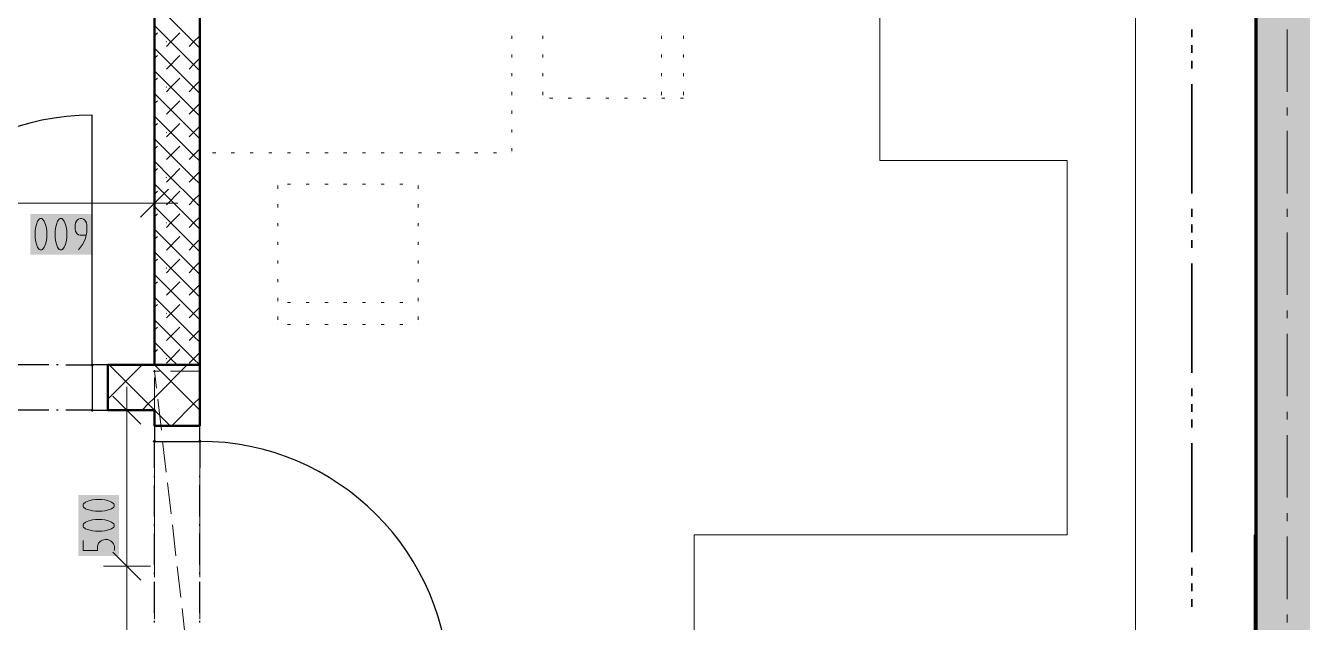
# Model space of a CAD drawing. Header units: millimetres. Extents: x 0 to 594, y 0 to 420.
# Drawn here: x 309.42 to 351.37, y 272.45 to 292.05 of the extents above; entities that cross this region are included whole.
import ezdxf

# ---------------------------------------------------------------- set-up
doc = ezdxf.new("R2010")
doc.units = ezdxf.units.MM
doc.header["$LTSCALE"] = 8
for name, color, linetype in [('PDF_Dvere', 7, 'Continuous'), ('PDF_Koty delkove', 7, 'Continuous'), ('PDF_Kuchyne', 7, 'Continuous'), ('PDF_Nabytek', 7, 'Continuous'), ('PDF_Osy hlavni', 7, 'Continuous'), ('PDF_Pozarni useky', 7, 'Continuous'), ('PDF_Preklady', 7, 'Continuous'), ('PDF_Pricky zdene', 7, 'Continuous'), ('PDF_Steny obvodove nosne', 7, 'Continuous')]:
    doc.layers.add(name, color=color, linetype=linetype)

msp = doc.modelspace()

# ---------------------------------------------------------------- linework, layer by layer
at = {"layer": 'PDF_Dvere', "lineweight": 25}
for points in [[(310.745, 280.907), (311.605, 280.907), (311.605, 289.107, 0.414213), (303.405, 280.907), (303.826, 280.907)], [(315.141, 270.603), (315.141, 270.196), (323.341, 270.196, 0.414213), (315.141, 278.396), (315.141, 277.522)]]:
    msp.add_lwpolyline(points, format="xyb", dxfattribs=at)
for points in [[(310.181, 280.907), (309.156, 280.907)], [(310.489, 280.907), (310.437, 280.907)], [(310.181, 279.421), (309.156, 279.421)], [(310.489, 279.421), (310.437, 279.421)], [(311.605, 279.421), (310.745, 279.421)], [(313.655, 277.522), (313.655, 278.396)], [(313.655, 277.215), (313.655, 277.266)], [(313.655, 275.933), (313.655, 276.958)], [(315.141, 277.215), (315.141, 277.266)], [(315.141, 275.933), (315.141, 276.958)], [(313.655, 275.626), (313.655, 275.677)], [(315.141, 275.626), (315.141, 275.677)], [(313.655, 274.345), (313.655, 275.37)], [(315.141, 274.345), (315.141, 275.37)], [(313.655, 274.037), (313.655, 274.088)], [(315.141, 274.037), (315.141, 274.088)], [(313.655, 272.756), (313.655, 273.781)], [(315.141, 272.756), (315.141, 273.781)], [(313.655, 272.448), (313.655, 272.5)], [(315.141, 272.448), (315.141, 272.5)]]:
    msp.add_lwpolyline(points, dxfattribs=at)
for points in [[(311.605, 279.421), (312.118, 279.421), (312.118, 280.907), (311.605, 280.907)], [(313.655, 278.908), (313.655, 278.396), (315.141, 278.396), (315.141, 278.908)]]:
    msp.add_lwpolyline(points, close=True, dxfattribs=at)
at = {"layer": 'PDF_Dvere', "lineweight": 25, "transparency": 33554559}
for points in [[(311.669, 280.907), (311.605, 280.843), (311.605, 280.971), (311.541, 280.907)], [(311.669, 279.421), (311.605, 279.357), (311.605, 279.485), (311.541, 279.421)], [(313.655, 278.332), (313.591, 278.396), (313.719, 278.396), (313.655, 278.46)], [(315.141, 278.332), (315.077, 278.396), (315.206, 278.396), (315.141, 278.46)]]:
    msp.add_solid(points, dxfattribs=at)
at = {"layer": 'PDF_Koty delkove', "lineweight": 18}
for points in [[(345.88, 243.7), (345.88, 244.028), (345.88, 246.313), (345.88, 254.821), (345.88, 256.41), (345.88, 266.147), (345.88, 267.685), (345.88, 269.171), (345.88, 330.055), (345.88, 333.95)], [(313.655, 286.993), (313.655, 286.224), (313.655, 285.455)], [(314.116, 286.685), (313.194, 285.763)], [(313.655, 286.224), (310.327, 286.224), (307.505, 286.224), (297.409, 286.224), (287.364, 286.224), (285.212, 286.224), (275.167, 286.224), (265.07, 286.224), (258.921, 286.224)], [(313.655, 286.224), (314.424, 286.224)], [(310.402, 284.994), (310.429, 284.874), (310.47, 284.772), (310.525, 284.703), (310.553, 284.686), (310.607, 284.686), (310.635, 284.703), (310.689, 284.772), (310.73, 284.874), (310.758, 284.994), (310.772, 285.095), (310.772, 285.3), (310.758, 285.403), (310.73, 285.523), (310.689, 285.625), (310.635, 285.694), (310.607, 285.711), (310.553, 285.711), (310.525, 285.694), (310.47, 285.625), (310.429, 285.523), (310.402, 285.403), (310.388, 285.3)], [(311.401, 285.164), (311.21, 285.164), (311.155, 285.182), (311.114, 285.215), (311.086, 285.25), (311.059, 285.3), (311.045, 285.369), (311.045, 285.505), (311.059, 285.574), (311.086, 285.625), (311.114, 285.659), (311.155, 285.694), (311.21, 285.711), (311.264, 285.711), (311.319, 285.694), (311.36, 285.659), (311.387, 285.625), (311.415, 285.574), (311.429, 285.505), (311.429, 285.267), (311.374, 285.028), (311.292, 284.857), (311.155, 284.686)], [(310.388, 285.3), (310.388, 285.095), (310.402, 284.994)], [(313.209, 278.959), (312.287, 279.882)], [(312.748, 279.421), (312.748, 280.189)], [(313.517, 279.421), (312.748, 279.421), (311.979, 279.421)], [(312.748, 249.03), (312.748, 261.022), (312.748, 274.296), (312.748, 279.421)], [(311.919, 276.485), (311.714, 276.485), (311.613, 276.471), (311.493, 276.444), (311.39, 276.403), (311.322, 276.348), (311.305, 276.321), (311.305, 276.266), (311.322, 276.238), (311.39, 276.184), (311.493, 276.143), (311.613, 276.115), (311.714, 276.101), (311.919, 276.101), (312.022, 276.115), (312.142, 276.143), (312.244, 276.184), (312.313, 276.238)], [(312.313, 276.238), (312.33, 276.266), (312.33, 276.321), (312.313, 276.348), (312.244, 276.403), (312.142, 276.444), (312.022, 276.471), (311.919, 276.485)], [(313.209, 273.834), (312.287, 274.757)], [(313.517, 274.296), (312.748, 274.296), (311.979, 274.296)]]:
    msp.add_lwpolyline(points, dxfattribs=at)
for points in [[(309.731, 285.3), (309.731, 285.095), (309.745, 284.994), (309.772, 284.874), (309.813, 284.772), (309.868, 284.703), (309.896, 284.686), (309.95, 284.686), (309.978, 284.703), (310.032, 284.772), (310.073, 284.874), (310.101, 284.994), (310.115, 285.095), (310.115, 285.3), (310.101, 285.403), (310.073, 285.523), (310.032, 285.625), (309.978, 285.694), (309.95, 285.711), (309.896, 285.711), (309.868, 285.694), (309.813, 285.625), (309.772, 285.523), (309.745, 285.403)], [(311.919, 275.828), (311.714, 275.828), (311.613, 275.814), (311.493, 275.787), (311.39, 275.746), (311.322, 275.691), (311.305, 275.663), (311.305, 275.609), (311.322, 275.581), (311.39, 275.527), (311.493, 275.486), (311.613, 275.458), (311.714, 275.444), (311.919, 275.444), (312.022, 275.458), (312.142, 275.486), (312.244, 275.527), (312.313, 275.581), (312.33, 275.609), (312.33, 275.663), (312.313, 275.691), (312.244, 275.746), (312.142, 275.787), (312.022, 275.814)]]:
    msp.add_lwpolyline(points, close=True, dxfattribs=at)
msp.add_lwpolyline([(311.305, 275.144), (311.305, 274.815), (311.783, 274.815), (311.783, 274.952), (311.818, 275.048), (311.869, 275.103, -0.753191), (312.33, 274.815)], format="xyb", dxfattribs=at)
at = {"layer": 'PDF_Koty delkove', "color": 7, "lineweight": 18, "true_color": 0xffffff, "transparency": 33554559}
for points in [[(311.583, 285.865), (309.578, 285.865), (311.583, 284.533), (309.578, 284.533)], [(312.484, 274.633), (312.484, 276.638), (311.152, 274.633), (311.152, 276.638)]]:
    msp.add_solid(points, dxfattribs=at)
at = {"layer": 'PDF_Kuchyne', "lineweight": 13}
msp.add_lwpolyline([(349.786, 293.771), (337.486, 293.771), (337.486, 287.621), (343.636, 287.621), (343.636, 275.321), (331.388, 275.321), (331.388, 269.171), (349.786, 269.171), (349.786, 275.321)], dxfattribs=at)
at = {"layer": 'PDF_Nabytek', "lineweight": 13}
for points in [[(315.141, 291.616), (315.141, 291.718)], [(325.391, 291.616), (325.391, 291.718)], [(326.416, 291.616), (326.416, 291.718)], [(330.311, 291.616), (330.311, 291.718)], [(331.029, 291.616), (331.029, 291.718)], [(315.141, 291.001), (315.141, 291.103)], [(325.391, 291.001), (325.391, 291.103)], [(326.416, 291.001), (326.416, 291.103)], [(330.311, 291.001), (330.311, 291.103)], [(331.029, 291.001), (331.029, 291.103)], [(315.141, 290.386), (315.141, 290.488)], [(325.391, 290.386), (325.391, 290.488)], [(326.416, 290.386), (326.416, 290.488)], [(330.311, 290.386), (330.311, 290.488)], [(331.029, 290.386), (331.029, 290.488)], [(315.141, 289.771), (315.141, 289.873)], [(325.391, 289.771), (325.391, 289.873)], [(326.416, 289.771), (326.416, 289.873)], [(326.416, 289.668), (326.416, 289.668)], [(326.416, 289.668), (326.416, 289.668)], [(326.735, 289.668), (326.632, 289.668)], [(327.35, 289.668), (327.247, 289.668)], [(327.965, 289.668), (327.862, 289.668)], [(328.58, 289.668), (328.477, 289.668)], [(329.195, 289.668), (329.092, 289.668)], [(329.81, 289.668), (329.707, 289.668)], [(330.311, 289.771), (330.311, 289.873)], [(330.311, 289.668), (330.311, 289.668)], [(330.425, 289.668), (330.322, 289.668)], [(331.029, 289.668), (330.937, 289.668)], [(331.029, 289.771), (331.029, 289.873)], [(331.029, 289.668), (331.029, 289.668)], [(331.029, 289.668), (331.029, 289.668)], [(315.141, 289.156), (315.141, 289.258)], [(325.391, 289.156), (325.391, 289.258)], [(315.141, 288.541), (315.141, 288.643)], [(325.391, 288.541), (325.391, 288.643)], [(315.141, 287.926), (315.141, 288.028)], [(315.141, 287.874), (315.141, 287.874)], [(315.141, 287.874), (315.141, 287.874)], [(315.665, 287.874), (315.562, 287.874)], [(316.28, 287.874), (316.177, 287.874)], [(316.895, 287.874), (316.792, 287.874)], [(317.51, 287.874), (317.407, 287.874)], [(318.125, 287.874), (318.022, 287.874)], [(318.74, 287.874), (318.637, 287.874)], [(319.355, 287.874), (319.252, 287.874)], [(319.97, 287.874), (319.867, 287.874)], [(320.585, 287.874), (320.482, 287.874)], [(321.2, 287.874), (321.097, 287.874)], [(321.815, 287.874), (321.712, 287.874)], [(322.43, 287.874), (322.327, 287.874)], [(323.045, 287.874), (322.942, 287.874)], [(323.66, 287.874), (323.557, 287.874)], [(324.275, 287.874), (324.172, 287.874)], [(324.89, 287.874), (324.787, 287.874)], [(325.391, 287.926), (325.391, 288.028)], [(325.391, 287.874), (325.391, 287.874)], [(325.391, 287.874), (325.391, 287.874)], [(317.708, 286.849), (317.708, 286.849)], [(317.708, 286.849), (317.708, 286.849)], [(317.708, 286.696), (317.708, 286.798)], [(318.125, 286.849), (318.022, 286.849)], [(318.74, 286.849), (318.637, 286.849)], [(319.355, 286.849), (319.252, 286.849)], [(319.97, 286.849), (319.867, 286.849)], [(320.585, 286.849), (320.482, 286.849)], [(321.2, 286.849), (321.097, 286.849)], [(321.815, 286.849), (321.712, 286.849)], [(322.321, 286.849), (322.321, 286.849)], [(322.321, 286.849), (322.321, 286.849)], [(322.321, 286.696), (322.321, 286.798)], [(317.708, 286.081), (317.708, 286.183)], [(322.321, 286.081), (322.321, 286.183)], [(317.708, 285.466), (317.708, 285.568)], [(322.321, 285.466), (322.321, 285.568)], [(317.708, 284.851), (317.708, 284.953)], [(322.321, 284.851), (322.321, 284.953)], [(317.708, 284.236), (317.708, 284.338)], [(322.321, 284.236), (322.321, 284.338)], [(317.708, 283.621), (317.708, 283.723)], [(322.321, 283.621), (322.321, 283.723)], [(317.708, 283.006), (317.708, 283.108)], [(317.708, 282.954), (317.708, 282.954)], [(318.125, 282.954), (318.022, 282.954)], [(318.74, 282.954), (318.637, 282.954)], [(319.355, 282.954), (319.252, 282.954)], [(319.97, 282.954), (319.867, 282.954)], [(320.585, 282.954), (320.482, 282.954)], [(321.2, 282.954), (321.097, 282.954)], [(321.815, 282.954), (321.712, 282.954)], [(322.321, 283.006), (322.321, 283.108)], [(322.321, 282.954), (322.321, 282.954)], [(317.708, 282.391), (317.708, 282.493)], [(322.321, 282.391), (322.321, 282.493)], [(317.708, 282.237), (317.708, 282.237)], [(317.708, 282.237), (317.708, 282.237)], [(318.125, 282.237), (318.022, 282.237)], [(318.74, 282.237), (318.637, 282.237)], [(319.355, 282.237), (319.252, 282.237)], [(319.97, 282.237), (319.867, 282.237)], [(320.585, 282.237), (320.482, 282.237)], [(321.2, 282.237), (321.097, 282.237)], [(321.815, 282.237), (321.712, 282.237)], [(322.321, 282.237), (322.321, 282.237)], [(322.321, 282.237), (322.321, 282.237)]]:
    msp.add_lwpolyline(points, dxfattribs=at)
at = {"layer": 'PDF_Osy hlavni', "lineweight": 18}
for points in [[(350.862, 289.873), (350.862, 291.923)], [(350.862, 289.104), (350.862, 289.361)], [(350.862, 286.542), (350.862, 288.592)], [(350.862, 285.773), (350.862, 286.029)], [(350.862, 283.211), (350.862, 285.261)], [(350.862, 282.442), (350.862, 282.698)], [(350.862, 279.88), (350.862, 281.929)], [(350.862, 279.111), (350.862, 279.367)], [(350.862, 276.548), (350.862, 278.598)], [(350.862, 275.78), (350.862, 276.036)], [(350.862, 273.217), (350.862, 275.267)], [(350.862, 272.448), (350.862, 272.705)]]:
    msp.add_lwpolyline(points, dxfattribs=at)
at = {"layer": 'PDF_Pozarni useky', "lineweight": 35}
for points in [[(347.736, 291.667), (347.736, 291.923)], [(347.736, 291.154), (347.736, 291.411)], [(347.736, 290.642), (347.736, 290.898)], [(347.736, 286.542), (347.736, 290.129)], [(347.736, 285.773), (347.736, 286.029)], [(347.736, 285.261), (347.736, 285.517)], [(347.736, 284.748), (347.736, 285.004)], [(347.736, 280.648), (347.736, 284.236)], [(347.736, 279.88), (347.736, 280.136)], [(347.736, 279.367), (347.736, 279.623)], [(347.736, 278.855), (347.736, 279.111)], [(347.736, 274.755), (347.736, 278.342)], [(347.736, 273.986), (347.736, 274.242)], [(347.736, 273.473), (347.736, 273.73)], [(347.736, 272.961), (347.736, 273.217)]]:
    msp.add_lwpolyline(points, dxfattribs=at)
at = {"layer": 'PDF_Preklady', "lineweight": 18}
for points in [[(313.721, 280.138), (313.655, 280.702)], [(313.82, 280.702), (313.656, 280.702)], [(313.656, 280.702), (313.656, 280.702)], [(315.141, 280.702), (314.179, 280.702)], [(313.655, 279.47), (313.655, 280.495)], [(315.141, 279.47), (315.141, 280.495)], [(313.88, 278.763), (313.762, 279.781)], [(313.655, 278.086), (313.655, 278.908), (313.655, 279.111)], [(315.141, 278.086), (315.141, 278.908), (315.141, 279.111)], [(314.04, 277.389), (313.921, 278.407)], [(313.655, 276.702), (313.655, 277.727)], [(315.141, 276.702), (315.141, 277.727)], [(314.199, 276.014), (314.081, 277.032)], [(313.655, 275.318), (313.655, 276.343)], [(315.141, 275.318), (315.141, 276.343)], [(314.358, 274.639), (314.24, 275.658)], [(313.655, 273.935), (313.655, 274.96)], [(315.141, 273.935), (315.141, 274.96)], [(314.518, 273.265), (314.4, 274.283)], [(313.655, 272.551), (313.655, 273.576)], [(315.141, 272.551), (315.141, 273.576)], [(314.677, 271.89), (314.559, 272.909)]]:
    msp.add_lwpolyline(points, dxfattribs=at)
at = {"layer": 'PDF_Preklady', "lineweight": 18, "transparency": 33554559}
for points in [[(313.661, 280.656), (313.609, 280.697), (313.701, 280.707), (313.65, 280.748)], [(313.702, 280.702), (313.656, 280.656), (313.656, 280.748), (313.609, 280.702)], [(313.655, 280.656), (313.609, 280.702), (313.701, 280.702), (313.655, 280.748)], [(315.141, 280.656), (315.095, 280.702), (315.188, 280.702), (315.141, 280.748)], [(315.188, 280.702), (315.141, 280.656), (315.141, 280.748), (315.095, 280.702)], [(313.655, 279.375), (313.609, 279.421), (313.701, 279.421), (313.655, 279.467)], [(313.655, 279.375), (313.609, 279.421), (313.701, 279.421), (313.655, 279.467)], [(313.655, 278.862), (313.609, 278.908), (313.701, 278.908), (313.655, 278.954)], [(313.655, 278.862), (313.609, 278.908), (313.701, 278.908), (313.655, 278.954)], [(315.141, 278.862), (315.095, 278.908), (315.188, 278.908), (315.141, 278.954)], [(315.141, 278.862), (315.095, 278.908), (315.188, 278.908), (315.141, 278.954)]]:
    msp.add_solid(points, dxfattribs=at)
at = {"layer": 'PDF_Pricky zdene', "lineweight": 50}
msp.add_lwpolyline([(315.141, 280.907), (315.141, 330.055), (315.141, 330.209), (313.655, 330.209), (313.655, 330.055), (313.655, 280.907), (313.656, 280.907)], close=True, dxfattribs=at)
at = {"layer": 'PDF_Pricky zdene', "lineweight": 9}
for points in [[(315.141, 291.311), (314.936, 291.516), (313.655, 292.797)], [(314.936, 290.772), (314.193, 291.516), (313.655, 292.054)], [(313.655, 291.721), (313.747, 291.813)], [(314.045, 291.367), (314.193, 291.516), (314.491, 291.813)], [(314.936, 291.516), (315.141, 291.721)], [(315.141, 289.824), (314.936, 290.029), (313.655, 291.311)], [(314.788, 291.367), (314.936, 291.516)], [(313.655, 290.977), (313.747, 291.07)], [(314.045, 290.624), (314.491, 291.07)], [(315.141, 290.567), (314.936, 290.772), (314.788, 290.624)], [(314.936, 290.772), (315.141, 290.977)], [(314.936, 289.286), (314.193, 290.029), (313.655, 290.567)], [(313.655, 290.234), (313.747, 290.327)], [(314.045, 289.881), (314.193, 290.029), (314.491, 290.327)], [(314.788, 289.881), (314.936, 290.029)], [(314.936, 290.029), (315.141, 290.234)], [(315.141, 288.338), (314.936, 288.543), (313.655, 289.824)], [(313.655, 289.491), (313.747, 289.583)], [(314.045, 289.138), (314.491, 289.583)], [(314.936, 289.286), (315.141, 289.491)], [(314.936, 287.8), (314.193, 288.543), (313.655, 289.081)], [(315.141, 289.081), (314.936, 289.286), (314.788, 289.138)], [(313.655, 288.748), (313.747, 288.84)], [(314.045, 288.394), (314.193, 288.543), (314.491, 288.84)], [(314.936, 288.543), (315.141, 288.748)], [(315.141, 286.852), (314.936, 287.057), (313.655, 288.338)], [(314.788, 288.394), (314.936, 288.543)], [(313.655, 288.005), (313.747, 288.097)], [(314.045, 287.651), (314.491, 288.097)], [(315.141, 287.595), (314.936, 287.8), (314.788, 287.651)], [(314.936, 287.8), (315.141, 288.005)], [(314.936, 286.314), (314.193, 287.057), (313.655, 287.595)], [(313.655, 287.262), (313.747, 287.354)], [(314.045, 286.908), (314.193, 287.057), (314.491, 287.354)], [(314.788, 286.908), (314.936, 287.057)], [(314.936, 287.057), (315.141, 287.262)], [(315.141, 285.366), (314.936, 285.571), (313.655, 286.852)], [(313.655, 286.519), (313.747, 286.611)], [(314.045, 286.165), (314.491, 286.611)], [(315.141, 286.109), (314.936, 286.314), (314.788, 286.165)], [(314.936, 286.314), (315.141, 286.519)], [(314.936, 284.827), (314.193, 285.571), (313.655, 286.109)], [(313.655, 285.776), (313.747, 285.868)], [(314.045, 285.422), (314.193, 285.571), (314.491, 285.868)], [(314.936, 285.571), (315.141, 285.776)], [(315.141, 283.879), (314.936, 284.084), (313.655, 285.366)], [(314.788, 285.422), (314.936, 285.571)], [(313.655, 285.032), (313.747, 285.125)], [(314.045, 284.679), (314.491, 285.125)], [(314.936, 284.827), (315.141, 285.032)], [(315.141, 283.136), (314.936, 283.341), (314.193, 284.084), (313.655, 284.622)], [(315.141, 284.622), (314.936, 284.827), (314.788, 284.679)], [(313.655, 284.289), (313.747, 284.382)], [(314.045, 283.936), (314.193, 284.084), (314.491, 284.382)], [(314.788, 283.936), (314.936, 284.084)], [(314.936, 284.084), (315.141, 284.289)], [(314.936, 282.598), (313.655, 283.879)], [(313.655, 283.546), (313.747, 283.639)], [(314.045, 283.193), (314.491, 283.639)], [(314.788, 283.193), (314.936, 283.341)], [(314.936, 283.341), (315.141, 283.546)], [(314.936, 281.855), (314.193, 282.598), (313.655, 283.136)], [(313.655, 282.803), (313.747, 282.895)], [(314.045, 282.45), (314.193, 282.598), (314.491, 282.895)], [(315.141, 282.393), (314.936, 282.598), (315.141, 282.803)], [(314.936, 281.112), (313.655, 282.393)], [(314.788, 282.45), (314.936, 282.598)], [(313.655, 282.06), (313.747, 282.152)], [(314.045, 281.706), (314.491, 282.152)], [(314.936, 281.855), (315.141, 282.06)], [(314.193, 281.112), (313.655, 281.65)], [(315.141, 281.65), (314.936, 281.855), (314.788, 281.706)], [(313.655, 281.317), (313.747, 281.409)], [(314.045, 280.963), (314.193, 281.112), (314.491, 281.409)], [(314.398, 280.907), (314.193, 281.112)], [(314.788, 280.963), (314.936, 281.112)], [(315.141, 280.907), (314.936, 281.112), (315.141, 281.317)], [(313.245, 280.907), (312.118, 279.779)], [(314.168, 278.908), (313.655, 279.421), (313.45, 279.626), (312.169, 280.907)], [(313.656, 280.907), (313.655, 280.907)], [(315.141, 279.421), (314.936, 279.626), (313.656, 280.907)], [(314.731, 280.907), (313.656, 279.831)], [(315.141, 280.907), (315.141, 280.907)], [(313.656, 279.831), (313.45, 279.626), (313.245, 279.421)], [(315.141, 279.831), (314.936, 279.626), (314.219, 278.908)], [(312.169, 279.421), (312.118, 279.472)]]:
    msp.add_lwpolyline(points, dxfattribs=at)
at = {"layer": 'PDF_Pricky zdene', "lineweight": 50}
for points in [[(315.141, 278.908), (315.141, 280.702), (315.141, 280.907), (313.656, 280.907), (313.655, 280.907), (312.118, 280.907), (312.118, 279.421), (313.655, 279.421)], [(313.655, 279.421), (313.655, 278.908)], [(315.141, 278.908), (313.655, 278.908)]]:
    msp.add_lwpolyline(points, dxfattribs=at)
at = {"layer": 'PDF_Pricky zdene', "lineweight": 9, "transparency": 33554559}
for points in [[(314.045, 291.495), (314.022, 291.519), (314.068, 291.519), (314.045, 291.542)], [(314.936, 291.492), (314.913, 291.516), (314.96, 291.516), (314.936, 291.539)], [(314.045, 290.009), (314.022, 290.032), (314.068, 290.032), (314.045, 290.055)], [(314.936, 290.006), (314.913, 290.029), (314.96, 290.029), (314.936, 290.052)], [(314.045, 288.523), (314.022, 288.546), (314.068, 288.546), (314.045, 288.569)], [(314.936, 288.52), (314.913, 288.543), (314.96, 288.543), (314.936, 288.566)], [(314.045, 287.037), (314.022, 287.06), (314.068, 287.06), (314.045, 287.083)], [(314.936, 287.034), (314.913, 287.057), (314.96, 287.057), (314.936, 287.08)], [(314.045, 285.551), (314.022, 285.574), (314.068, 285.574), (314.045, 285.597)], [(314.936, 285.548), (314.913, 285.571), (314.96, 285.571), (314.936, 285.594)], [(314.045, 284.064), (314.022, 284.087), (314.068, 284.087), (314.045, 284.11)], [(314.936, 284.061), (314.913, 284.084), (314.96, 284.084), (314.936, 284.107)], [(314.045, 282.578), (314.022, 282.601), (314.068, 282.601), (314.045, 282.624)], [(314.936, 282.575), (314.913, 282.598), (314.96, 282.598), (314.936, 282.621)], [(314.045, 281.092), (314.022, 281.115), (314.068, 281.115), (314.045, 281.138)], [(314.936, 281.089), (314.913, 281.112), (314.96, 281.112), (314.936, 281.135)]]:
    msp.add_solid(points, dxfattribs=at)
at = {"layer": 'PDF_Steny obvodove nosne', "lineweight": 70}
msp.add_lwpolyline([(349.837, 332.464), (349.837, 330.055), (349.837, 256.41), (349.837, 246.313), (349.837, 243.853), (351.887, 243.853), (351.887, 246.313), (351.887, 256.41), (351.887, 330.055), (351.887, 332.464)], close=True, dxfattribs=at)
at = {"layer": 'PDF_Steny obvodove nosne', "color": 9, "lineweight": 9, "true_color": 0xc0c0c0, "transparency": 33554559}
msp.add_solid([(349.837, 332.464), (349.837, 243.853), (351.887, 332.464), (351.887, 243.853)], dxfattribs=at)

doc.saveas('drawing.dxf')
